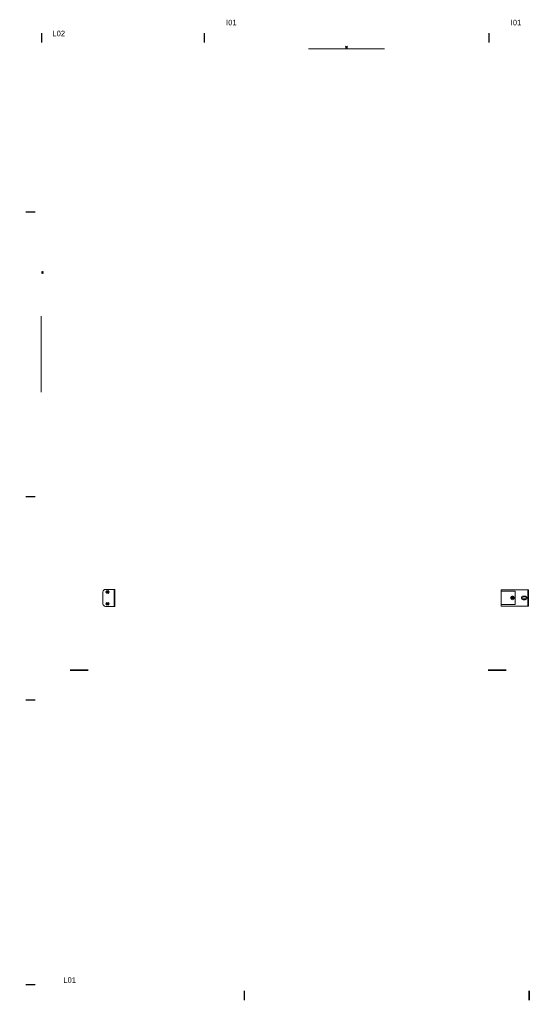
# Model space of a CAD drawing. Header units: inches. Extents: x 162 to 11993, y 18 to 332.
# Drawn here: x 3468.3 to 3543.5, y 39.5 to 185 of the extents above; entities that cross this region are included whole.
import ezdxf
from ezdxf.enums import TextEntityAlignment as Align

# ---------------------------------------------------------------- set-up
doc = ezdxf.new("R2010")
doc.units = ezdxf.units.IN
doc.header["$MEASUREMENT"] = 0
for name, color, linetype in [('DD2D_Geometry', 7, 'Continuous'), ('ENFASIS NEW', 7, 'Continuous'), ('Id Unión', 7, 'Continuous'), ('PV-26D', 7, 'Continuous')]:
    doc.layers.add(name, color=color, linetype=linetype)
doc.styles.get("Standard").update_dxf_attribs({"font": 'stylu.ttf'})

# ---------------------------------------------------------------- blocks, each defined once
blk = doc.blocks.new('DD40102466AB')
at = {"color": 1}
for p, q in [((0.0035, -0.0035), (-0.0035, 0.0035)), ((0.0035, 0.0035), (-0.0035, -0.0035))]:
    blk.add_line(p, q, dxfattribs=at)
blk.add_point((0, 0))
blk.add_point((0, 0))
blk.add_point((0, 0), dxfattribs=at)
blk = doc.blocks.new('DD40102442AB')
at = {"color": 1}
for p, q in [((0.0035, -0.0035), (-0.0035, 0.0035)), ((0.0035, 0.0035), (-0.0035, -0.0035))]:
    blk.add_line(p, q, dxfattribs=at)
blk.add_point((0, 0))
blk.add_point((0, 0))
blk.add_point((0, 0), dxfattribs=at)
blk = doc.blocks.new('DD40123072AB')
at = {"layer": 'PV-26D'}
for p, q in [((-0.8175, -0.1166, 0.75), (-0.7495, -0.1166, 0.75)), ((-0.7495, -0.1167, 0.75), (-0.8175, -0.1167, 0.75)), ((0.8175, -0.1166, 0.75), (0.7495, -0.1166, 0.75)), ((0.7495, -0.1167, 0.75), (0.8175, -0.1167, 0.75))]:
    blk.add_line(p, q, dxfattribs=at)
blk = doc.blocks.new('DD305172S')
at = {"color": 0, "linetype": 'Continuous', "lineweight": 0}
for p, q in [((-0.06, 0.0305, 0.722), (-0.0573, 0.0305, 0.722)), ((-0.06, -0.0305, 0.722), (-0.06, 0.0305, 0.722)), ((-0.0573, 0.0305, 0.722), (0.038, 0.0305, 0.722)), ((-0.0573, 0.0305, 0.722), (-0.0573, -0.0305, 0.722)), ((-0.0475, 0.007, 0.722), (-0.0405, 0.007, 0.722)), ((-0.0475, 0.004, 0.722), (-0.0475, 0.007, 0.722)), ((-0.0405, 0.004, 0.722), (-0.0475, 0.004, 0.722)), ((-0.0405, 0.007, 0.722), (-0.0405, 0.004, 0.722)), ((0.038, 0.025, 0.722), (-0.01, 0.025, 0.722)), ((-0.01, -0.025, 0.722), (-0.01, 0.025, 0.722)), ((0.038, 0.0305, 0.722), (0.042, 0.0305, 0.722)), ((0.0393, 0.025, 0.722), (0.038, 0.025, 0.722)), ((0.042, 0.025, 0.722), (0.0393, 0.025, 0.722)), ((0.042, 0.0112, 0.722), (0.042, 0.0305, 0.722)), ((0.042, 0.0096, 0.722), (0.042, 0.0112, 0.722)), ((0.042, -0.0096, 0.722), (0.042, 0.0096, 0.722)), ((1.49, 0.0308, 0.722), (1.49, 0.032, 0.722)), ((1.4935, 0.032, 0.722), (1.49, 0.032, 0.722)), ((1.49, 0.0112, 0.722), (1.49, 0.0308, 0.722)), ((1.49, 0.0096, 0.722), (1.49, 0.0112, 0.722)), ((1.49, -0.0096, 0.722), (1.49, 0.0096, 0.722)), ((1.4927, -0.032, 0.722), (1.4927, 0.032, 0.722)), ((1.525, 0.032, 0.722), (1.4935, 0.032, 0.722)), ((1.5204, 0.026, 0.722), (1.5157, 0.026, 0.722)), ((1.5157, 0.018, 0.722), (1.5204, 0.018, 0.722)), ((1.535, -0.022, 0.722), (1.535, 0.022, 0.722)), ((-0.0573, -0.0305, 0.722), (-0.06, -0.0305, 0.722)), ((-0.0573, -0.0305, 0.722), (0.038, -0.0305, 0.722)), ((-0.0475, -0.004, 0.722), (-0.0475, -0.007, 0.722)), ((-0.0475, -0.004, 0.722), (-0.0405, -0.004, 0.722)), ((-0.0405, -0.007, 0.722), (-0.0475, -0.007, 0.722)), ((-0.0405, -0.007, 0.722), (-0.0405, -0.004, 0.722)), ((-0.01, -0.025, 0.722), (0.038, -0.025, 0.722)), ((0.038, -0.025, 0.722), (0.0393, -0.025, 0.722)), ((0.038, -0.0305, 0.722), (0.042, -0.0305, 0.722)), ((0.0393, -0.025, 0.722), (0.042, -0.025, 0.722)), ((0.042, -0.0112, 0.722), (0.042, -0.0096, 0.722)), ((0.042, -0.0305, 0.722), (0.042, -0.0112, 0.722)), ((1.49, -0.0112, 0.722), (1.49, -0.0096, 0.722)), ((1.49, -0.0308, 0.722), (1.49, -0.0112, 0.722)), ((1.49, -0.032, 0.722), (1.49, -0.0308, 0.722)), ((1.4935, -0.032, 0.722), (1.49, -0.032, 0.722)), ((1.525, -0.032, 0.722), (1.4935, -0.032, 0.722)), ((1.5204, -0.018, 0.722), (1.5157, -0.018, 0.722)), ((1.5157, -0.026, 0.722), (1.5204, -0.026, 0.722))]:
    blk.add_line(p, q, dxfattribs=at)
at = {"color": 1}
for p, q in [((-0.0049, -0.0049, 0.722), (0.0049, 0.0049, 0.722)), ((0.0049, -0.0049, 0.722), (-0.0049, 0.0049, 0.722)), ((1.5131, 0.0171, 0.722), (1.523, 0.0269, 0.722)), ((1.523, 0.0171, 0.722), (1.5131, 0.0269, 0.722)), ((1.5131, -0.0269, 0.722), (1.523, -0.0171, 0.722)), ((1.523, -0.0269, 0.722), (1.5131, -0.0171, 0.722))]:
    blk.add_line(p, q, dxfattribs=at)
at = {"color": 0, "linetype": 'Continuous', "lineweight": 0}
for centre, radius, start, end in [((-0.0475, 0, 0.722), 0.00697, 90, 270), ((-0.0475, 0, 0.722), 0.00397, 90, 270), ((-0.0405, 0, 0.722), 0.00697, 270, 90), ((-0.0405, 0, 0.722), 0.00397, 270, 90), ((0, 0, 0.722), 0.00697, 90, 270), ((0, 0, 0.722), 0.00397, 90, 270), ((0, 0, 0.722), 0.00255, 90, 270), ((0, 0, 0.722), 0.00697, 270, 90), ((0, 0, 0.722), 0.00397, 270, 90), ((0, 0, 0.722), 0.00255, 270, 90), ((1.5157, 0.022, 0.722), 0.00397, 90, 270), ((1.5181, 0.022, 0.722), 0.00255, 90, 270), ((1.5181, 0.022, 0.722), 0.00255, 270, 90), ((1.5204, 0.022, 0.722), 0.00397, 270, 90), ((1.525, 0.022, 0.722), 0.01, 0, 90), ((1.5157, -0.022, 0.722), 0.00397, 90, 270), ((1.5181, -0.022, 0.722), 0.00255, 90, 270), ((1.5181, -0.022, 0.722), 0.00255, 270, 90), ((1.5204, -0.022, 0.722), 0.00397, 270, 90), ((1.525, -0.022, 0.722), 0.01, 270, 0)]:
    blk.add_arc(centre, radius, start, end, dxfattribs=at)
for p in [(0, 0, 0.722), (1.5181, 0.022, 0.722), (1.5181, -0.022, 0.722)]:
    blk.add_point(p)
blk = doc.blocks.new('DD101042423D')
blk.add_line((0, 0.0175), (0, -0.0175))
blk = doc.blocks.new('SPACE_DD10104242')
blk.add_blockref('DD101042423D', (0, 0))
blk = doc.blocks.new('DD101030423D')
blk.add_line((0, 0.0175), (0, -0.0175))
blk = doc.blocks.new('SPACE_DD10103042')
blk.add_blockref('DD101030423D', (0, 0))
blk = doc.blocks.new('DD101024423D')
blk.add_line((0, 0.0175), (0, -0.0175))
blk = doc.blocks.new('SPACE_DD10102442')
blk.add_blockref('DD101024423D', (0, 0))
blk = doc.blocks.new('DD101024303D')
blk.add_line((0, 0.0175), (0, -0.0175))
blk = doc.blocks.new('SPACE_DD10102430')
blk.add_blockref('DD101024303D', (0, 0))
blk = doc.blocks.new('DD101042303D')
blk.add_line((0, 0.0175), (0, -0.0175))
blk = doc.blocks.new('SPACE_DD10104230')
blk.add_blockref('DD101042303D', (0, 0))
blk = doc.blocks.new('DD20154223')
blk.add_attdef('A', text='', height=0.03).set_placement((0.5285, 0.156, 0.012), align=Align.MIDDLE_CENTER)
blk = doc.blocks.new('DD20114212')
blk.add_attdef('A', text='', height=0.03).set_placement((0.5285, 0.156, 0.012), align=Align.MIDDLE_CENTER)
blk = doc.blocks.new('DD20114206')
blk.add_attdef('A', text='', height=0.03).set_placement((0.5285, 0.076, 0.012), align=Align.MIDDLE_CENTER)
blk = doc.blocks.new('DD20154205')
blk.add_attdef('A', text='', height=0.03).set_placement((0.5285, 0.076, 0.012), align=Align.MIDDLE_CENTER)
blk = doc.blocks.new('DD20114224')
blk.add_attdef('A', text='', height=0.03).set_placement((0.5285, 0.156, 0.012), align=Align.MIDDLE_CENTER)
blk = doc.blocks.new('DD20153023')
blk.add_attdef('A', text='', height=0.03).set_placement((0.376, 0.156, 0.012), align=Align.MIDDLE_CENTER)
blk = doc.blocks.new('DD20113012')
blk.add_attdef('A', text='', height=0.03).set_placement((0.376, 0.156, 0.012), align=Align.MIDDLE_CENTER)
blk = doc.blocks.new('DD20113006')
blk.add_attdef('A', text='', height=0.03).set_placement((0.376, 0.076, 0.012), align=Align.MIDDLE_CENTER)
blk = doc.blocks.new('DD20153005')
blk.add_attdef('A', text='', height=0.03).set_placement((0.376, 0.076, 0.012), align=Align.MIDDLE_CENTER)
blk = doc.blocks.new('DD20113024')
blk.add_attdef('A', text='', height=0.03).set_placement((0.376, 0.156, 0.012), align=Align.MIDDLE_CENTER)
blk = doc.blocks.new('DD20153029')
blk.add_attdef('A', text='', height=0.03).set_placement((0.376, 0.156, 0.012), align=Align.MIDDLE_CENTER)
blk = doc.blocks.new('DD20154217')
blk.add_attdef('A', text='', height=0.03).set_placement((0.5285, 0.156, 0.012), align=Align.MIDDLE_CENTER)
blk = doc.blocks.new('DD20314212')
at = {"color": 0, "linetype": 'Continuous', "lineweight": 0}
for p, q in [((0.4935, 0.164, 0.012), (0.4935, 0.129, 0.012)), ((0.5635, 0.164, 0.012), (0.4935, 0.164, 0.012)), ((0.5635, 0.129, 0.012), (0.5635, 0.164, 0.012)), ((0.4935, 0.129, 0.012), (0.5635, 0.129, 0.012)), ((0.671, 0.1065, 0.012), (0.386, 0.1065, 0.012)), ((0.386, 0.1065, 0.012), (0.386, 0.0165, 0.012)), ((0.671, 0.0165, 0.012), (0.671, 0.1065, 0.012)), ((0.386, 0.0165, 0.012), (0.671, 0.0165, 0.012))]:
    blk.add_line(p, q, dxfattribs=at)
for centre, start, end in [((0.487, 0.1465, 0.012), 0, 180), ((0.57, 0.1465, 0.012), 0, 180), ((0.487, 0.1465, 0.012), 180, 0), ((0.57, 0.1465, 0.012), 180, 0)]:
    blk.add_arc(centre, 0.00159, start, end, dxfattribs=at)
blk.add_attdef('A', text='', height=0.03).set_placement((0.1483, 0.1978, 0.015), align=Align.MIDDLE_CENTER)
blk = doc.blocks.new('DD20152423')
blk.add_attdef('A', text='', height=0.03).set_placement((0.3, 0.156, 0.012), align=Align.MIDDLE_CENTER)
blk = doc.blocks.new('DD20112412')
blk.add_attdef('A', text='', height=0.03).set_placement((0.3, 0.156, 0.012), align=Align.MIDDLE_CENTER)
blk = doc.blocks.new('DD20112406')
blk.add_attdef('A', text='', height=0.03).set_placement((0.3, 0.076, 0.012), align=Align.MIDDLE_CENTER)
blk = doc.blocks.new('DD20152429')
blk.add_attdef('A', text='', height=0.03).set_placement((0.3, 0.156, 0.012), align=Align.MIDDLE_CENTER)
blk = doc.blocks.new('DD80014214')
blk.add_attdef('A', text='', height=0.03).set_placement((0.5176, 0.1407, 0.009), align=Align.MIDDLE_CENTER)
blk = doc.blocks.new('DD80013014')
blk.add_attdef('A', text='', height=0.03).set_placement((0.3661, 0.1407, 0.009), align=Align.MIDDLE_CENTER)
blk = doc.blocks.new('DD80012414')
blk.add_attdef('A', text='', height=0.03).set_placement((0.3113, 0.1407, 0.009), align=Align.MIDDLE_CENTER)

msp = doc.modelspace()

# ---------------------------------------------------------------- block references
at = {"layer": 'DD2D_Geometry', "extrusion": (1.22465e-16, 1, 2.22045e-16)}
ref = msp.add_blockref('DD20112406', (-3495.35, 22.99, 183.44), dxfattribs=dict(at, xscale=39.3700787401575, yscale=39.3700787401575, zscale=39.3700787401575))
ref.add_attrib('A', 'TR0', dxfattribs={"layer": '0', "extrusion": (1.22465e-16, 1, 2.22045e-16), "height": 1.181}).set_placement((-3483.54, 25.98, 183.91), align=Align.MIDDLE_CENTER)
ref = msp.add_blockref('DD20152423', (-3495.35, 0, 183.44), dxfattribs=dict(at, xscale=39.3700787401575, yscale=39.3700787401575, zscale=39.3700787401575))
ref.add_attrib('A', 'S', dxfattribs={"layer": '0', "extrusion": (1.22465e-16, 1, 2.22045e-16), "height": 1.18}).set_placement((-3483.54, 6.14, 183.91), align=Align.MIDDLE_CENTER)
ref = msp.add_blockref('DD20114206', (-3537.36, 22.99, 183.44), dxfattribs=dict(at, xscale=39.3700787401575, yscale=39.3700787401575, zscale=39.3700787401575))
ref.add_attrib('A', 'TR0', dxfattribs={"layer": '0', "extrusion": (1.22465e-16, 1, 2.22045e-16), "height": 1.181}).set_placement((-3516.55, 25.98, 183.91), align=Align.MIDDLE_CENTER)
ref = msp.add_blockref('DD20154223', (-3537.36, 0, 183.44), dxfattribs=dict(at, xscale=39.3700787401575, yscale=39.3700787401575, zscale=39.3700787401575))
ref.add_attrib('A', 'S', dxfattribs={"layer": '0', "extrusion": (1.22465e-16, 1, 2.22045e-16), "height": 1.18}).set_placement((-3516.55, 6.14, 183.91), align=Align.MIDDLE_CENTER)
at = {"layer": 'DD2D_Geometry', "xscale": 39.3700787401575, "yscale": 39.3700787401575, "zscale": 39.3700787401575}
for name, p in [('SPACE_DD10102430', (3471.53, 182.32)), ('SPACE_DD10104230', (3495.55, 182.32)), ('SPACE_DD10104230', (3537.56, 182.32)), ('SPACE_DD10103042', (3543.54, 41.06))]:
    msp.add_blockref(name, p, dxfattribs=at)
at = {"layer": 'DD2D_Geometry', "extrusion": (0, -1, 2.22045e-16)}
ref = msp.add_blockref('DD20152429', (3471.73, 0, -181.21), dxfattribs=dict(at, xscale=39.3700787401575, yscale=39.3700787401575, zscale=39.3700787401575))
ref.add_attrib('A', 'S', dxfattribs={"layer": '0', "extrusion": (0, -1, 2.22045e-16), "height": 1.18}).set_placement((3483.54, 6.14, -180.73), align=Align.MIDDLE_CENTER)
ref = msp.add_blockref('DD20314212', (3495.74, 16.97, -181.21), dxfattribs=dict(at, xscale=39.3700787401575, yscale=39.3700787401575, zscale=39.3700787401575))
ref.add_attrib('A', 'S', dxfattribs={"layer": '0', "extrusion": (0, -1, 2.22045e-16), "height": 1.18}).set_placement((3501.58, 24.76, -180.62), align=Align.MIDDLE_CENTER)
ref = msp.add_blockref('DD20154217', (3495.74, 0, -181.21), dxfattribs=dict(at, xscale=39.3700787401575, yscale=39.3700787401575, zscale=39.3700787401575))
ref.add_attrib('A', 'S', dxfattribs={"layer": '0', "extrusion": (0, -1, 2.22045e-16), "height": 1.18}).set_placement((3516.55, 6.14, -180.73), align=Align.MIDDLE_CENTER)
at = {"layer": 'DD2D_Geometry', "extrusion": (-1, 1.22465e-16, 2.22045e-16)}
ref = msp.add_blockref('DD20112412', (-180.51, 22.99, -3468.8), dxfattribs=dict(at, xscale=39.3700787401575, yscale=39.3700787401575, zscale=39.3700787401575))
ref.add_attrib('A', 'TR0', dxfattribs={"layer": '0', "extrusion": (-1, 1.22465e-16, 2.22045e-16), "height": 1.181}).set_placement((-168.7, 29.13, -3468.33), align=Align.MIDDLE_CENTER)
ref = msp.add_blockref('DD20112406', (-180.51, 34.76, -3468.8), dxfattribs=dict(at, xscale=39.3700787401575, yscale=39.3700787401575, zscale=39.3700787401575))
ref.add_attrib('A', 'TR0', dxfattribs={"layer": '0', "extrusion": (-1, 1.22465e-16, 2.22045e-16), "height": 1.181}).set_placement((-168.7, 37.76, -3468.33), align=Align.MIDDLE_CENTER)
ref = msp.add_blockref('DD20152423', (-180.51, 0, -3468.8), dxfattribs=dict(at, xscale=39.3700787401575, yscale=39.3700787401575, zscale=39.3700787401575))
ref.add_attrib('A', 'S', dxfattribs={"layer": '0', "extrusion": (-1, 1.22465e-16, 2.22045e-16), "height": 1.18}).set_placement((-168.7, 6.14, -3468.33), align=Align.MIDDLE_CENTER)
at = {"layer": 'DD2D_Geometry', "extrusion": (1, 0, 2.22045e-16)}
ref = msp.add_blockref('DD80012414', (156.69, 41.06, 3469.68), dxfattribs=dict(at, xscale=39.3700787401575, yscale=39.3700787401575, zscale=39.3700787401575))
ref.add_attrib('A', 'V', dxfattribs={"layer": '0', "extrusion": (1, 0, 2.22045e-16), "height": 1.18}).set_placement((168.95, 46.6, 3470.04), align=Align.MIDDLE_CENTER)
ref = msp.add_blockref('DD20112412', (156.89, 28.98, 3471.03), dxfattribs=dict(at, xscale=39.3700787401575, yscale=39.3700787401575, zscale=39.3700787401575))
ref.add_attrib('A', 'TR0', dxfattribs={"layer": '0', "extrusion": (1, 0, 2.22045e-16), "height": 1.181}).set_placement((168.7, 35.12, 3471.5), align=Align.MIDDLE_CENTER)
ref = msp.add_blockref('DD20152429', (156.89, 0, 3471.03), dxfattribs=dict(at, xscale=39.3700787401575, yscale=39.3700787401575, zscale=39.3700787401575))
ref.add_attrib('A', 'S', dxfattribs={"layer": '0', "extrusion": (1, 0, 2.22045e-16), "height": 1.18}).set_placement((168.7, 6.14, 3471.5), align=Align.MIDDLE_CENTER)
at = {"layer": 'DD2D_Geometry', "xscale": 39.3700787401575, "yscale": 39.3700787401575, "zscale": 39.3700787401575}
for name, p, rotation in [('SPACE_DD10102442', (3469.92, 156.69), 90), ('SPACE_DD10104242', (3469.92, 114.68), 90), ('SPACE_DD10103042', (3469.92, 84.68), 90), ('SPACE_DD10104242', (3469.92, 42.68), 90), ('SPACE_DD10103042', (3501.53, 41.06), 180), ('SPACE_DD10104242', (3543.54, 41.06), 180)]:
    msp.add_blockref(name, p, dxfattribs=dict(at, rotation=rotation))
at = {"layer": 'DD2D_Geometry', "extrusion": (1, 0, 2.22045e-16)}
ref = msp.add_blockref('DD20314212', (114.88, 16.97, 3471.03), dxfattribs=dict(at, xscale=39.3700787401575, yscale=39.3700787401575, zscale=39.3700787401575))
ref.add_attrib('A', 'S', dxfattribs={"layer": '0', "extrusion": (1, 0, 2.22045e-16), "height": 1.18}).set_placement((120.72, 24.76, 3471.62), align=Align.MIDDLE_CENTER)
at = {"layer": 'DD2D_Geometry', "extrusion": (-1, 1.22465e-16, 2.22045e-16)}
ref = msp.add_blockref('DD20114212', (-156.49, 22.99, -3468.8), dxfattribs=dict(at, xscale=39.3700787401575, yscale=39.3700787401575, zscale=39.3700787401575))
ref.add_attrib('A', 'TR0', dxfattribs={"layer": '0', "extrusion": (-1, 1.22465e-16, 2.22045e-16), "height": 1.181}).set_placement((-135.69, 29.13, -3468.33), align=Align.MIDDLE_CENTER)
ref = msp.add_blockref('DD20114206', (-156.49, 34.76, -3468.8), dxfattribs=dict(at, xscale=39.3700787401575, yscale=39.3700787401575, zscale=39.3700787401575))
ref.add_attrib('A', 'TR0', dxfattribs={"layer": '0', "extrusion": (-1, 1.22465e-16, 2.22045e-16), "height": 1.181}).set_placement((-135.69, 37.76, -3468.33), align=Align.MIDDLE_CENTER)
at = {"layer": 'DD2D_Geometry', "extrusion": (1, 0, 2.22045e-16)}
ref = msp.add_blockref('DD20114212', (114.88, 28.74, 3471.03), dxfattribs=dict(at, xscale=39.3700787401575, yscale=39.3700787401575, zscale=39.3700787401575))
ref.add_attrib('A', 'TR0', dxfattribs={"layer": '0', "extrusion": (1, 0, 2.22045e-16), "height": 1.181}).set_placement((135.69, 34.88, 3471.5), align=Align.MIDDLE_CENTER)
at = {"layer": 'DD2D_Geometry', "extrusion": (-1, 1.22465e-16, 2.22045e-16)}
ref = msp.add_blockref('DD20154223', (-156.49, 0, -3468.8), dxfattribs=dict(at, xscale=39.3700787401575, yscale=39.3700787401575, zscale=39.3700787401575))
ref.add_attrib('A', 'S', dxfattribs={"layer": '0', "extrusion": (-1, 1.22465e-16, 2.22045e-16), "height": 1.18}).set_placement((-135.69, 6.14, -3468.33), align=Align.MIDDLE_CENTER)
at = {"layer": 'DD2D_Geometry', "extrusion": (1, 0, 2.22045e-16)}
ref = msp.add_blockref('DD80014214', (114.68, 41.06, 3469.68), dxfattribs=dict(at, xscale=39.3700787401575, yscale=39.3700787401575, zscale=39.3700787401575))
ref.add_attrib('A', 'V', dxfattribs={"layer": '0', "extrusion": (1, 0, 2.22045e-16), "height": 1.18}).set_placement((135.06, 46.6, 3470.04), align=Align.MIDDLE_CENTER)
ref = msp.add_blockref('DD20154217', (114.88, 0, 3471.03), dxfattribs=dict(at, xscale=39.3700787401575, yscale=39.3700787401575, zscale=39.3700787401575))
ref.add_attrib('A', 'S', dxfattribs={"layer": '0', "extrusion": (1, 0, 2.22045e-16), "height": 1.18}).set_placement((135.69, 6.14, 3471.5), align=Align.MIDDLE_CENTER)
at = {"layer": 'DD2D_Geometry', "extrusion": (-1, 1.22465e-16, 2.22045e-16)}
ref = msp.add_blockref('DD20113012', (-114.49, 22.99, -3468.8), dxfattribs=dict(at, xscale=39.3700787401575, yscale=39.3700787401575, zscale=39.3700787401575))
ref.add_attrib('A', 'TR0', dxfattribs={"layer": '0', "extrusion": (-1, 1.22465e-16, 2.22045e-16), "height": 1.181}).set_placement((-99.68, 29.13, -3468.33), align=Align.MIDDLE_CENTER)
ref = msp.add_blockref('DD20113006', (-114.49, 34.76, -3468.8), dxfattribs=dict(at, xscale=39.3700787401575, yscale=39.3700787401575, zscale=39.3700787401575))
ref.add_attrib('A', 'TR0', dxfattribs={"layer": '0', "extrusion": (-1, 1.22465e-16, 2.22045e-16), "height": 1.181}).set_placement((-99.68, 37.76, -3468.33), align=Align.MIDDLE_CENTER)
at = {"layer": 'DD2D_Geometry', "extrusion": (1, 0, 2.22045e-16)}
ref = msp.add_blockref('DD20113012', (84.88, 28.98, 3471.03), dxfattribs=dict(at, xscale=39.3700787401575, yscale=39.3700787401575, zscale=39.3700787401575))
ref.add_attrib('A', 'TR0', dxfattribs={"layer": '0', "extrusion": (1, 0, 2.22045e-16), "height": 1.181}).set_placement((99.68, 35.12, 3471.5), align=Align.MIDDLE_CENTER)
at = {"layer": 'DD2D_Geometry', "extrusion": (-1, 1.22465e-16, 2.22045e-16)}
ref = msp.add_blockref('DD20153023', (-114.49, 0, -3468.8), dxfattribs=dict(at, xscale=39.3700787401575, yscale=39.3700787401575, zscale=39.3700787401575))
ref.add_attrib('A', 'S', dxfattribs={"layer": '0', "extrusion": (-1, 1.22465e-16, 2.22045e-16), "height": 1.18}).set_placement((-99.68, 6.14, -3468.33), align=Align.MIDDLE_CENTER)
at = {"layer": 'DD2D_Geometry', "extrusion": (1, 0, 2.22045e-16)}
ref = msp.add_blockref('DD80013014', (84.68, 41.06, 3469.68), dxfattribs=dict(at, xscale=39.3700787401575, yscale=39.3700787401575, zscale=39.3700787401575))
ref.add_attrib('A', 'V', dxfattribs={"layer": '0', "extrusion": (1, 0, 2.22045e-16), "height": 1.18}).set_placement((99.1, 46.6, 3470.04), align=Align.MIDDLE_CENTER)
ref = msp.add_blockref('DD20153029', (84.88, 0, 3471.03), dxfattribs=dict(at, xscale=39.3700787401575, yscale=39.3700787401575, zscale=39.3700787401575))
ref.add_attrib('A', 'S', dxfattribs={"layer": '0', "extrusion": (1, 0, 2.22045e-16), "height": 1.18}).set_placement((99.68, 6.14, 3471.5), align=Align.MIDDLE_CENTER)
at = {"layer": 'DD2D_Geometry', "extrusion": (-1, 1.22465e-16, 2.22045e-16)}
ref = msp.add_blockref('DD20114212', (-84.49, 22.99, -3468.8), dxfattribs=dict(at, xscale=39.3700787401575, yscale=39.3700787401575, zscale=39.3700787401575))
ref.add_attrib('A', 'TR0', dxfattribs={"layer": '0', "extrusion": (-1, 1.22465e-16, 2.22045e-16), "height": 1.181}).set_placement((-63.68, 29.13, -3468.33), align=Align.MIDDLE_CENTER)
ref = msp.add_blockref('DD20114206', (-84.49, 34.76, -3468.8), dxfattribs=dict(at, xscale=39.3700787401575, yscale=39.3700787401575, zscale=39.3700787401575))
ref.add_attrib('A', 'TR0', dxfattribs={"layer": '0', "extrusion": (-1, 1.22465e-16, 2.22045e-16), "height": 1.181}).set_placement((-63.68, 37.76, -3468.33), align=Align.MIDDLE_CENTER)
ref = msp.add_blockref('DD20154223', (-84.49, 0, -3468.8), dxfattribs=dict(at, xscale=39.3700787401575, yscale=39.3700787401575, zscale=39.3700787401575))
ref.add_attrib('A', 'S', dxfattribs={"layer": '0', "extrusion": (-1, 1.22465e-16, 2.22045e-16), "height": 1.18}).set_placement((-63.68, 6.14, -3468.33), align=Align.MIDDLE_CENTER)
at = {"layer": 'DD2D_Geometry', "extrusion": (1, 0, 2.22045e-16)}
ref = msp.add_blockref('DD20114224', (42.87, 5.2, 3471.03), dxfattribs=dict(at, xscale=39.3700787401575, yscale=39.3700787401575, zscale=39.3700787401575))
ref.add_attrib('A', 'TR0', dxfattribs={"layer": '0', "extrusion": (1, 0, 2.22045e-16), "height": 1.181}).set_placement((63.68, 11.34, 3471.5), align=Align.MIDDLE_CENTER)
ref = msp.add_blockref('DD20114212', (42.87, 28.98, 3471.03), dxfattribs=dict(at, xscale=39.3700787401575, yscale=39.3700787401575, zscale=39.3700787401575))
ref.add_attrib('A', 'TR0', dxfattribs={"layer": '0', "extrusion": (1, 0, 2.22045e-16), "height": 1.181}).set_placement((63.68, 35.12, 3471.5), align=Align.MIDDLE_CENTER)
ref = msp.add_blockref('DD20154205', (42.87, 0, 3471.03), dxfattribs=dict(at, xscale=39.3700787401575, yscale=39.3700787401575, zscale=39.3700787401575))
ref.add_attrib('A', 'S', dxfattribs={"layer": '0', "extrusion": (1, 0, 2.22045e-16), "height": 1.18}).set_placement((63.68, 2.99, 3471.5), align=Align.MIDDLE_CENTER)
ref = msp.add_blockref('DD80014214', (42.68, 41.06, 3469.68), dxfattribs=dict(at, xscale=39.3700787401575, yscale=39.3700787401575, zscale=39.3700787401575))
ref.add_attrib('A', 'V', dxfattribs={"layer": '0', "extrusion": (1, 0, 2.22045e-16), "height": 1.18}).set_placement((63.06, 46.6, 3470.04), align=Align.MIDDLE_CENTER)
at = {"layer": 'DD2D_Geometry', "extrusion": (0, 1, 2.22045e-16)}
ref = msp.add_blockref('DD20113024', (-3501.33, 5.2, 42.18), dxfattribs=dict(at, xscale=39.3700787401575, yscale=39.3700787401575, zscale=39.3700787401575))
ref.add_attrib('A', 'TR0', dxfattribs={"layer": '0', "extrusion": (0, 1, 2.22045e-16), "height": 1.181}).set_placement((-3486.53, 11.34, 42.65), align=Align.MIDDLE_CENTER)
ref = msp.add_blockref('DD20113012', (-3501.33, 28.98, 42.18), dxfattribs=dict(at, xscale=39.3700787401575, yscale=39.3700787401575, zscale=39.3700787401575))
ref.add_attrib('A', 'TR0', dxfattribs={"layer": '0', "extrusion": (0, 1, 2.22045e-16), "height": 1.181}).set_placement((-3486.53, 35.12, 42.65), align=Align.MIDDLE_CENTER)
ref = msp.add_blockref('DD20153005', (-3501.33, 0, 42.18), dxfattribs=dict(at, xscale=39.3700787401575, yscale=39.3700787401575, zscale=39.3700787401575))
ref.add_attrib('A', 'S', dxfattribs={"layer": '0', "extrusion": (0, 1, 2.22045e-16), "height": 1.18}).set_placement((-3486.53, 2.99, 42.65), align=Align.MIDDLE_CENTER)
ref = msp.add_blockref('DD20114224', (-3543.34, 5.2, 42.18), dxfattribs=dict(at, xscale=39.3700787401575, yscale=39.3700787401575, zscale=39.3700787401575))
ref.add_attrib('A', 'TR0', dxfattribs={"layer": '0', "extrusion": (0, 1, 2.22045e-16), "height": 1.181}).set_placement((-3522.54, 11.34, 42.65), align=Align.MIDDLE_CENTER)
ref = msp.add_blockref('DD20114212', (-3543.34, 28.98, 42.18), dxfattribs=dict(at, xscale=39.3700787401575, yscale=39.3700787401575, zscale=39.3700787401575))
ref.add_attrib('A', 'TR0', dxfattribs={"layer": '0', "extrusion": (0, 1, 2.22045e-16), "height": 1.181}).set_placement((-3522.54, 35.12, 42.65), align=Align.MIDDLE_CENTER)
ref = msp.add_blockref('DD20154205', (-3543.34, 0, 42.18), dxfattribs=dict(at, xscale=39.3700787401575, yscale=39.3700787401575, zscale=39.3700787401575))
ref.add_attrib('A', 'S', dxfattribs={"layer": '0', "extrusion": (0, 1, 2.22045e-16), "height": 1.18}).set_placement((-3522.54, 2.99, 42.65), align=Align.MIDDLE_CENTER)
ref = msp.add_blockref('DD80013014', (-3501.53, 41.06, 40.82), dxfattribs=dict(at, xscale=39.3700787401575, yscale=39.3700787401575, zscale=39.3700787401575))
ref.add_attrib('A', 'V', dxfattribs={"layer": '0', "extrusion": (0, 1, 2.22045e-16), "height": 1.18}).set_placement((-3487.12, 46.6, 41.18), align=Align.MIDDLE_CENTER)
ref = msp.add_blockref('DD80014214', (-3543.54, 41.06, 40.82), dxfattribs=dict(at, xscale=39.3700787401575, yscale=39.3700787401575, zscale=39.3700787401575))
ref.add_attrib('A', 'V', dxfattribs={"layer": '0', "extrusion": (0, 1, 2.22045e-16), "height": 1.18}).set_placement((-3523.16, 46.6, 41.18), align=Align.MIDDLE_CENTER)
at = {"layer": 'DD2D_Geometry', "extrusion": (-1.22465e-16, -1, 2.22045e-16)}
ref = msp.add_blockref('DD20113012', (3471.73, 22.99, -39.95), dxfattribs=dict(at, xscale=39.3700787401575, yscale=39.3700787401575, zscale=39.3700787401575))
ref.add_attrib('A', 'TR0', dxfattribs={"layer": '0', "extrusion": (-1.22465e-16, -1, 2.22045e-16), "height": 1.181}).set_placement((3486.53, 29.13, -39.47), align=Align.MIDDLE_CENTER)
ref = msp.add_blockref('DD20113006', (3471.73, 34.76, -39.95), dxfattribs=dict(at, xscale=39.3700787401575, yscale=39.3700787401575, zscale=39.3700787401575))
ref.add_attrib('A', 'TR0', dxfattribs={"layer": '0', "extrusion": (-1.22465e-16, -1, 2.22045e-16), "height": 1.181}).set_placement((3486.53, 37.76, -39.47), align=Align.MIDDLE_CENTER)
ref = msp.add_blockref('DD20153023', (3471.73, 0, -39.95), dxfattribs=dict(at, xscale=39.3700787401575, yscale=39.3700787401575, zscale=39.3700787401575))
ref.add_attrib('A', 'S', dxfattribs={"layer": '0', "extrusion": (-1.22465e-16, -1, 2.22045e-16), "height": 1.18}).set_placement((3486.53, 6.14, -39.47), align=Align.MIDDLE_CENTER)
ref = msp.add_blockref('DD20114212', (3501.73, 22.99, -39.95), dxfattribs=dict(at, xscale=39.3700787401575, yscale=39.3700787401575, zscale=39.3700787401575))
ref.add_attrib('A', 'TR0', dxfattribs={"layer": '0', "extrusion": (-1.22465e-16, -1, 2.22045e-16), "height": 1.181}).set_placement((3522.54, 29.13, -39.47), align=Align.MIDDLE_CENTER)
ref = msp.add_blockref('DD20114206', (3501.73, 34.76, -39.95), dxfattribs=dict(at, xscale=39.3700787401575, yscale=39.3700787401575, zscale=39.3700787401575))
ref.add_attrib('A', 'TR0', dxfattribs={"layer": '0', "extrusion": (-1.22465e-16, -1, 2.22045e-16), "height": 1.181}).set_placement((3522.54, 37.76, -39.47), align=Align.MIDDLE_CENTER)
ref = msp.add_blockref('DD20154223', (3501.73, 0, -39.95), dxfattribs=dict(at, xscale=39.3700787401575, yscale=39.3700787401575, zscale=39.3700787401575))
ref.add_attrib('A', 'S', dxfattribs={"layer": '0', "extrusion": (-1.22465e-16, -1, 2.22045e-16), "height": 1.18}).set_placement((3522.54, 6.14, -39.47), align=Align.MIDDLE_CENTER)
at = {"layer": 'ENFASIS NEW', "xscale": 39.3700787401575, "yscale": 39.3700787401575, "zscale": 39.3700787401575}
msp.add_blockref('DD40102442AB', (3516.55, 180.97), dxfattribs=at)
for name, p, rotation in [('DD40102466AB', (3471.66, 147.71), 90), ('DD305172S', (3541.05, 99.72), 180), ('DD40123072AB', (3507.95, 84.46), 180)]:
    msp.add_blockref(name, p, dxfattribs=dict(at, rotation=rotation))

# ---------------------------------------------------------------- texts
at = {"layer": 'Id Unión'}
for s, p in [('I01', (3498.79, 184.19)), ('I01', (3540.8, 184.19)), ('L02', (3473.16, 182.58)), ('L01', (3474.77, 42.93))]:
    msp.add_text(s, height=0.807, dxfattribs=at).set_placement(p)

doc.saveas('drawing.dxf')
